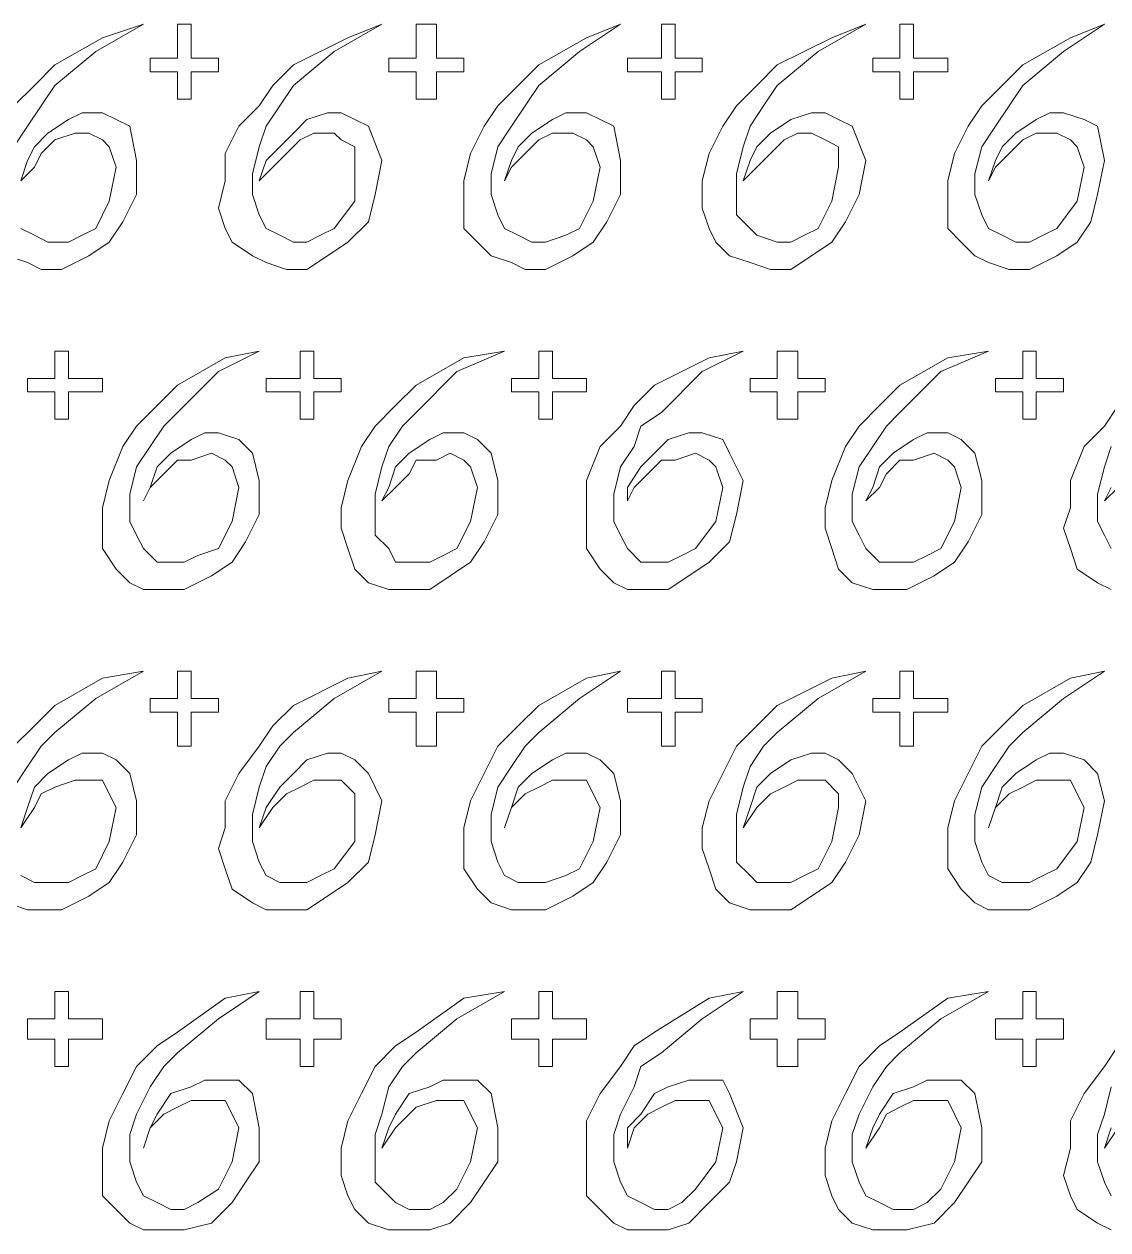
# Model space of a CAD drawing. Extents: x -66030 to 95157, y -13132 to 45879.
# Drawn here: x -2973 to -2352, y 25189 to 25880 of the extents above; entities that cross this region are included whole.
import ezdxf

# ---------------------------------------------------------------- set-up
doc = ezdxf.new("R2010")
doc.units = 0
doc.header["$LTSCALE"] = 100
doc.header["$MEASUREMENT"] = 0
doc.layers.get('0').update_dxf_attribs({"linetype": 'CONTINUOUS'})

msp = doc.modelspace()

# ---------------------------------------------------------------- linework, layer by layer
at = {"lineweight": 0}
for points in [[(-2978.89, 25809.6), (-2971.08, 25821.31), (-2963.27, 25833.03), (-2955.46, 25844.75), (-2932.02, 25864.28), (-2904.68, 25879.9), (-2928.11, 25872.09), (-2955.46, 25856.47), (-2967.17, 25844.75), (-2978.89, 25833.03)], [(-2982.8, 25747.1), (-2971.08, 25743.19), (-2963.27, 25739.29), (-2951.55, 25739.29), (-2935.93, 25747.1), (-2924.21, 25754.91), (-2916.4, 25766.63), (-2908.58, 25782.25), (-2908.58, 25801.78), (-2912.49, 25821.31), (-2920.3, 25825.22), (-2928.11, 25829.13), (-2939.83, 25829.13), (-2947.64, 25825.22), (-2959.36, 25817.41), (-2967.17, 25809.6), (-2971.08, 25801.78), (-2974.99, 25790.07)], [(-2974.99, 25790.07), (-2967.17, 25797.88), (-2963.27, 25805.69), (-2955.46, 25813.5), (-2943.74, 25817.41), (-2935.93, 25817.41), (-2928.11, 25813.5), (-2924.21, 25809.6), (-2920.3, 25797.88), (-2924.21, 25778.35), (-2932.02, 25762.72), (-2939.83, 25758.82), (-2947.64, 25754.91), (-2959.36, 25754.91), (-2967.17, 25758.82), (-2974.99, 25762.72)], [(-2346.13, 25661.17), (-2353.94, 25649.45), (-2365.66, 25637.73), (-2373.47, 25618.2), (-2373.47, 25602.58), (-2377.37, 25590.86), (-2373.47, 25579.14), (-2369.56, 25567.43), (-2357.84, 25559.61), (-2350.03, 25555.71)], [(-2350.03, 25579.14), (-2353.94, 25586.96), (-2357.84, 25594.77), (-2357.84, 25610.39), (-2353.94, 25626.02), (-2350.03, 25637.73)], [(-2350.03, 25614.3), (-2353.94, 25606.49), (-2353.94, 25606.49), (-2346.13, 25614.3)], [(-2978.89, 25442.43), (-2971.08, 25454.15), (-2963.27, 25465.87), (-2955.46, 25473.68), (-2932.02, 25493.21), (-2904.68, 25508.84), (-2928.11, 25504.93), (-2955.46, 25489.31), (-2967.17, 25477.59), (-2978.89, 25465.87)], [(-2982.8, 25376.03), (-2971.08, 25372.13), (-2963.27, 25372.13), (-2951.55, 25372.13), (-2935.93, 25379.94), (-2924.21, 25387.75), (-2916.4, 25399.47), (-2908.58, 25415.09), (-2908.58, 25434.62), (-2912.49, 25450.25), (-2920.3, 25458.06), (-2928.11, 25461.96), (-2939.83, 25461.96), (-2947.64, 25458.06), (-2959.36, 25450.25), (-2967.17, 25442.43), (-2971.08, 25430.72), (-2974.99, 25419)], [(-2974.99, 25419), (-2967.17, 25430.72), (-2963.27, 25438.53), (-2955.46, 25442.43), (-2943.74, 25446.34), (-2935.93, 25446.34), (-2928.11, 25446.34), (-2924.21, 25438.53), (-2920.3, 25430.72), (-2924.21, 25411.19), (-2932.02, 25395.56), (-2939.83, 25391.66), (-2947.64, 25387.75), (-2959.36, 25387.75), (-2967.17, 25387.75), (-2974.99, 25391.66)], [(-2346.13, 25294.01), (-2353.94, 25282.29), (-2365.66, 25266.67), (-2373.47, 25251.04), (-2373.47, 25235.42), (-2377.37, 25219.79), (-2373.47, 25208.08), (-2369.56, 25200.26), (-2357.84, 25192.45), (-2350.03, 25188.55)], [(-2350.03, 25208.08), (-2353.94, 25215.89), (-2357.84, 25227.61), (-2357.84, 25243.23), (-2353.94, 25254.95), (-2350.03, 25270.57)], [(-2350.03, 25247.14), (-2353.94, 25235.42), (-2353.94, 25235.42), (-2346.13, 25247.14)]]:
    msp.add_lwpolyline(points, dxfattribs=at)
for points in [[(-2900.77, 25860.37), (-2892.96, 25860.37), (-2885.15, 25860.37), (-2885.15, 25872.09), (-2885.15, 25879.9), (-2881.24, 25879.9), (-2877.34, 25879.9), (-2877.34, 25872.09), (-2877.34, 25860.37), (-2869.53, 25860.37), (-2861.71, 25860.37), (-2861.71, 25856.47), (-2861.71, 25852.56), (-2869.53, 25852.56), (-2877.34, 25852.56), (-2877.34, 25844.75), (-2877.34, 25836.94), (-2881.24, 25836.94), (-2885.15, 25836.94), (-2885.15, 25844.75), (-2885.15, 25852.56), (-2892.96, 25852.56), (-2900.77, 25852.56), (-2900.77, 25856.47), (-2900.77, 25860.37)], [(-2838.28, 25790.07), (-2830.47, 25797.88), (-2822.65, 25805.69), (-2814.84, 25813.5), (-2807.03, 25817.41), (-2795.31, 25817.41), (-2791.41, 25813.5), (-2783.59, 25809.6), (-2783.59, 25797.88), (-2783.59, 25778.35), (-2795.31, 25762.72), (-2803.12, 25758.82), (-2810.94, 25754.91), (-2818.75, 25754.91), (-2826.56, 25758.82), (-2834.37, 25762.72), (-2838.28, 25770.54), (-2842.18, 25782.25), (-2842.18, 25793.97), (-2838.28, 25809.6), (-2834.37, 25821.31), (-2826.56, 25833.03), (-2818.75, 25844.75), (-2795.31, 25864.28), (-2767.97, 25879.9), (-2787.5, 25872.09), (-2818.75, 25856.47), (-2830.47, 25844.75), (-2838.28, 25833.03), (-2850, 25821.31), (-2857.81, 25805.69), (-2857.81, 25790.07), (-2861.71, 25774.44), (-2857.81, 25762.72), (-2853.9, 25754.91), (-2842.18, 25747.1), (-2834.37, 25743.19), (-2822.65, 25739.29), (-2810.94, 25739.29), (-2799.22, 25747.1), (-2787.5, 25754.91), (-2775.78, 25766.63), (-2771.88, 25782.25), (-2767.97, 25801.78), (-2775.78, 25821.31), (-2783.59, 25825.22), (-2791.41, 25829.13), (-2799.22, 25829.13), (-2810.94, 25825.22), (-2818.75, 25817.41), (-2826.56, 25809.6), (-2834.37, 25801.78), (-2838.28, 25790.07)], [(-2764.06, 25860.37), (-2756.25, 25860.37), (-2748.44, 25860.37), (-2748.44, 25872.09), (-2748.44, 25879.9), (-2744.53, 25879.9), (-2736.72, 25879.9), (-2736.72, 25872.09), (-2736.72, 25860.37), (-2728.91, 25860.37), (-2721.1, 25860.37), (-2721.1, 25856.47), (-2721.1, 25852.56), (-2728.91, 25852.56), (-2736.72, 25852.56), (-2736.72, 25844.75), (-2736.72, 25836.94), (-2744.53, 25836.94), (-2748.44, 25836.94), (-2748.44, 25844.75), (-2748.44, 25852.56), (-2756.25, 25852.56), (-2764.06, 25852.56), (-2764.06, 25856.47), (-2764.06, 25860.37)], [(-2697.66, 25790.07), (-2693.76, 25797.88), (-2685.94, 25805.69), (-2678.13, 25813.5), (-2670.32, 25817.41), (-2658.6, 25817.41), (-2650.79, 25813.5), (-2646.88, 25809.6), (-2642.98, 25797.88), (-2646.88, 25778.35), (-2654.7, 25762.72), (-2662.51, 25758.82), (-2674.23, 25754.91), (-2682.04, 25754.91), (-2689.85, 25758.82), (-2697.66, 25762.72), (-2701.57, 25770.54), (-2705.47, 25782.25), (-2705.47, 25793.97), (-2701.57, 25809.6), (-2693.76, 25821.31), (-2685.94, 25833.03), (-2678.13, 25844.75), (-2654.7, 25864.28), (-2631.26, 25879.9), (-2650.79, 25872.09), (-2678.13, 25856.47), (-2689.85, 25844.75), (-2701.57, 25833.03), (-2709.38, 25821.31), (-2717.19, 25805.69), (-2721.1, 25790.07), (-2721.1, 25774.44), (-2721.1, 25762.72), (-2713.29, 25754.91), (-2705.47, 25747.1), (-2693.76, 25743.19), (-2685.94, 25739.29), (-2674.23, 25739.29), (-2658.6, 25747.1), (-2646.88, 25754.91), (-2639.07, 25766.63), (-2631.26, 25782.25), (-2631.26, 25801.78), (-2635.17, 25821.31), (-2642.98, 25825.22), (-2650.79, 25829.13), (-2662.51, 25829.13), (-2670.32, 25825.22), (-2682.04, 25817.41), (-2689.85, 25809.6), (-2693.76, 25801.78), (-2697.66, 25790.07)], [(-2627.36, 25860.37), (-2615.64, 25860.37), (-2607.83, 25860.37), (-2607.83, 25872.09), (-2607.83, 25879.9), (-2603.92, 25879.9), (-2600.01, 25879.9), (-2600.01, 25872.09), (-2600.01, 25860.37), (-2592.2, 25860.37), (-2584.39, 25860.37), (-2584.39, 25856.47), (-2584.39, 25852.56), (-2592.2, 25852.56), (-2600.01, 25852.56), (-2600.01, 25844.75), (-2600.01, 25836.94), (-2603.92, 25836.94), (-2607.83, 25836.94), (-2607.83, 25844.75), (-2607.83, 25852.56), (-2615.64, 25852.56), (-2627.36, 25852.56), (-2627.36, 25856.47), (-2627.36, 25860.37)], [(-2560.95, 25790.07), (-2553.14, 25797.88), (-2545.33, 25805.69), (-2537.52, 25813.5), (-2529.71, 25817.41), (-2521.89, 25817.41), (-2514.08, 25813.5), (-2506.27, 25809.6), (-2506.27, 25797.88), (-2510.18, 25778.35), (-2517.99, 25762.72), (-2525.8, 25758.82), (-2533.61, 25754.91), (-2541.42, 25754.91), (-2553.14, 25758.82), (-2557.05, 25762.72), (-2564.86, 25770.54), (-2564.86, 25782.25), (-2564.86, 25793.97), (-2560.95, 25809.6), (-2557.05, 25821.31), (-2549.24, 25833.03), (-2541.42, 25844.75), (-2517.99, 25864.28), (-2490.65, 25879.9), (-2510.18, 25872.09), (-2541.42, 25856.47), (-2553.14, 25844.75), (-2564.86, 25833.03), (-2572.67, 25821.31), (-2580.48, 25805.69), (-2584.39, 25790.07), (-2584.39, 25774.44), (-2580.48, 25762.72), (-2576.58, 25754.91), (-2568.77, 25747.1), (-2557.05, 25743.19), (-2545.33, 25739.29), (-2533.61, 25739.29), (-2521.89, 25747.1), (-2510.18, 25754.91), (-2502.36, 25766.63), (-2494.55, 25782.25), (-2490.65, 25801.78), (-2498.46, 25821.31), (-2506.27, 25825.22), (-2514.08, 25829.13), (-2521.89, 25829.13), (-2533.61, 25825.22), (-2545.33, 25817.41), (-2553.14, 25809.6), (-2557.05, 25801.78), (-2560.95, 25790.07)], [(-2486.74, 25860.37), (-2478.93, 25860.37), (-2471.12, 25860.37), (-2471.12, 25872.09), (-2471.12, 25879.9), (-2467.21, 25879.9), (-2463.3, 25879.9), (-2463.3, 25872.09), (-2463.3, 25860.37), (-2451.59, 25860.37), (-2443.77, 25860.37), (-2443.77, 25856.47), (-2443.77, 25852.56), (-2451.59, 25852.56), (-2463.3, 25852.56), (-2463.3, 25844.75), (-2463.3, 25836.94), (-2467.21, 25836.94), (-2471.12, 25836.94), (-2471.12, 25844.75), (-2471.12, 25852.56), (-2478.93, 25852.56), (-2486.74, 25852.56), (-2486.74, 25856.47), (-2486.74, 25860.37)], [(-2420.34, 25790.07), (-2416.43, 25797.88), (-2408.62, 25805.69), (-2400.81, 25813.5), (-2393, 25817.41), (-2381.28, 25817.41), (-2373.47, 25813.5), (-2369.56, 25809.6), (-2365.66, 25797.88), (-2369.56, 25778.35), (-2381.28, 25762.72), (-2389.09, 25758.82), (-2396.9, 25754.91), (-2404.71, 25754.91), (-2412.53, 25758.82), (-2420.34, 25762.72), (-2424.24, 25770.54), (-2428.15, 25782.25), (-2428.15, 25793.97), (-2424.24, 25809.6), (-2416.43, 25821.31), (-2408.62, 25833.03), (-2400.81, 25844.75), (-2377.37, 25864.28), (-2353.94, 25879.9), (-2373.47, 25872.09), (-2400.81, 25856.47), (-2412.53, 25844.75), (-2424.24, 25833.03), (-2432.06, 25821.31), (-2439.87, 25805.69), (-2443.77, 25790.07), (-2443.77, 25774.44), (-2443.77, 25762.72), (-2435.96, 25754.91), (-2428.15, 25747.1), (-2420.34, 25743.19), (-2408.62, 25739.29), (-2396.9, 25739.29), (-2381.28, 25747.1), (-2369.56, 25754.91), (-2361.75, 25766.63), (-2357.84, 25782.25), (-2353.94, 25801.78), (-2357.84, 25821.31), (-2365.66, 25825.22), (-2377.37, 25829.13), (-2385.19, 25829.13), (-2393, 25825.22), (-2404.71, 25817.41), (-2412.53, 25809.6), (-2416.43, 25801.78), (-2420.34, 25790.07)], [(-2971.08, 25676.79), (-2963.27, 25676.79), (-2955.46, 25676.79), (-2955.46, 25684.6), (-2955.46, 25692.42), (-2951.55, 25692.42), (-2947.64, 25692.42), (-2947.64, 25684.6), (-2947.64, 25676.79), (-2935.93, 25676.79), (-2928.11, 25676.79), (-2928.11, 25672.89), (-2928.11, 25668.98), (-2935.93, 25668.98), (-2947.64, 25668.98), (-2947.64, 25661.17), (-2947.64, 25653.36), (-2951.55, 25653.36), (-2955.46, 25653.36), (-2955.46, 25661.17), (-2955.46, 25668.98), (-2963.27, 25668.98), (-2971.08, 25668.98), (-2971.08, 25672.89), (-2971.08, 25676.79)], [(-2904.68, 25606.49), (-2900.77, 25614.3), (-2892.96, 25622.11), (-2885.15, 25629.92), (-2877.34, 25629.92), (-2865.62, 25633.83), (-2857.81, 25629.92), (-2853.9, 25626.02), (-2850, 25614.3), (-2853.9, 25594.77), (-2861.71, 25579.14), (-2873.43, 25575.24), (-2881.24, 25571.33), (-2889.05, 25571.33), (-2896.87, 25571.33), (-2904.68, 25579.14), (-2908.58, 25586.96), (-2912.49, 25594.77), (-2912.49, 25610.39), (-2908.58, 25626.02), (-2900.77, 25637.73), (-2892.96, 25649.45), (-2885.15, 25657.26), (-2861.71, 25680.7), (-2838.28, 25692.42), (-2857.81, 25688.51), (-2885.15, 25672.89), (-2896.87, 25661.17), (-2908.58, 25649.45), (-2916.4, 25637.73), (-2924.21, 25618.2), (-2928.11, 25602.58), (-2928.11, 25590.86), (-2928.11, 25579.14), (-2920.3, 25567.43), (-2912.49, 25559.61), (-2904.68, 25555.71), (-2892.96, 25555.71), (-2881.24, 25555.71), (-2865.62, 25563.52), (-2853.9, 25571.33), (-2846.09, 25583.05), (-2838.28, 25598.67), (-2838.28, 25618.2), (-2842.18, 25633.83), (-2850, 25641.64), (-2861.71, 25645.55), (-2869.53, 25645.55), (-2877.34, 25641.64), (-2889.05, 25633.83), (-2896.87, 25626.02), (-2900.77, 25614.3), (-2904.68, 25606.49)], [(-2834.37, 25676.79), (-2826.56, 25676.79), (-2814.84, 25676.79), (-2814.84, 25684.6), (-2814.84, 25692.42), (-2810.94, 25692.42), (-2807.03, 25692.42), (-2807.03, 25684.6), (-2807.03, 25676.79), (-2799.22, 25676.79), (-2791.41, 25676.79), (-2791.41, 25672.89), (-2791.41, 25668.98), (-2799.22, 25668.98), (-2807.03, 25668.98), (-2807.03, 25661.17), (-2807.03, 25653.36), (-2810.94, 25653.36), (-2814.84, 25653.36), (-2814.84, 25661.17), (-2814.84, 25668.98), (-2826.56, 25668.98), (-2834.37, 25668.98), (-2834.37, 25672.89), (-2834.37, 25676.79)], [(-2767.97, 25606.49), (-2760.16, 25614.3), (-2752.35, 25622.11), (-2748.44, 25629.92), (-2736.72, 25629.92), (-2728.91, 25633.83), (-2721.1, 25629.92), (-2717.19, 25626.02), (-2713.29, 25614.3), (-2717.19, 25594.77), (-2725, 25579.14), (-2732.82, 25575.24), (-2740.63, 25571.33), (-2752.35, 25571.33), (-2760.16, 25571.33), (-2764.06, 25579.14), (-2771.88, 25586.96), (-2771.88, 25594.77), (-2771.88, 25610.39), (-2767.97, 25626.02), (-2764.06, 25637.73), (-2756.25, 25649.45), (-2748.44, 25657.26), (-2725, 25680.7), (-2697.66, 25692.42), (-2721.1, 25688.51), (-2748.44, 25672.89), (-2760.16, 25661.17), (-2771.88, 25649.45), (-2779.69, 25637.73), (-2787.5, 25618.2), (-2791.41, 25602.58), (-2791.41, 25590.86), (-2787.5, 25579.14), (-2783.59, 25567.43), (-2775.78, 25559.61), (-2764.06, 25555.71), (-2752.35, 25555.71), (-2740.63, 25555.71), (-2728.91, 25563.52), (-2717.19, 25571.33), (-2709.38, 25583.05), (-2701.57, 25598.67), (-2701.57, 25618.2), (-2705.47, 25633.83), (-2713.29, 25641.64), (-2721.1, 25645.55), (-2732.82, 25645.55), (-2740.63, 25641.64), (-2752.35, 25633.83), (-2760.16, 25626.02), (-2764.06, 25614.3), (-2767.97, 25606.49)], [(-2693.76, 25676.79), (-2685.94, 25676.79), (-2678.13, 25676.79), (-2678.13, 25684.6), (-2678.13, 25692.42), (-2674.23, 25692.42), (-2670.32, 25692.42), (-2670.32, 25684.6), (-2670.32, 25676.79), (-2662.51, 25676.79), (-2650.79, 25676.79), (-2650.79, 25672.89), (-2650.79, 25668.98), (-2662.51, 25668.98), (-2670.32, 25668.98), (-2670.32, 25661.17), (-2670.32, 25653.36), (-2674.23, 25653.36), (-2678.13, 25653.36), (-2678.13, 25661.17), (-2678.13, 25668.98), (-2685.94, 25668.98), (-2693.76, 25668.98), (-2693.76, 25672.89), (-2693.76, 25676.79)], [(-2627.36, 25606.49), (-2623.45, 25614.3), (-2615.64, 25622.11), (-2607.83, 25629.92), (-2600.01, 25629.92), (-2588.3, 25633.83), (-2580.48, 25629.92), (-2576.58, 25626.02), (-2572.67, 25614.3), (-2576.58, 25594.77), (-2588.3, 25579.14), (-2596.11, 25575.24), (-2603.92, 25571.33), (-2611.73, 25571.33), (-2619.54, 25571.33), (-2627.36, 25579.14), (-2631.26, 25586.96), (-2635.17, 25594.77), (-2635.17, 25610.39), (-2631.26, 25626.02), (-2623.45, 25637.73), (-2619.54, 25649.45), (-2607.83, 25657.26), (-2584.39, 25680.7), (-2560.95, 25692.42), (-2580.48, 25688.51), (-2611.73, 25672.89), (-2623.45, 25661.17), (-2631.26, 25649.45), (-2642.98, 25637.73), (-2650.79, 25618.2), (-2650.79, 25602.58), (-2650.79, 25590.86), (-2650.79, 25579.14), (-2642.98, 25567.43), (-2635.17, 25559.61), (-2627.36, 25555.71), (-2615.64, 25555.71), (-2603.92, 25555.71), (-2592.2, 25563.52), (-2580.48, 25571.33), (-2568.77, 25583.05), (-2564.86, 25598.67), (-2560.95, 25618.2), (-2568.77, 25633.83), (-2572.67, 25641.64), (-2584.39, 25645.55), (-2592.2, 25645.55), (-2603.92, 25641.64), (-2611.73, 25633.83), (-2619.54, 25626.02), (-2627.36, 25614.3), (-2627.36, 25606.49)], [(-2557.05, 25676.79), (-2549.24, 25676.79), (-2541.42, 25676.79), (-2541.42, 25684.6), (-2541.42, 25692.42), (-2533.61, 25692.42), (-2529.71, 25692.42), (-2529.71, 25684.6), (-2529.71, 25676.79), (-2521.89, 25676.79), (-2514.08, 25676.79), (-2514.08, 25672.89), (-2514.08, 25668.98), (-2521.89, 25668.98), (-2529.71, 25668.98), (-2529.71, 25661.17), (-2529.71, 25653.36), (-2533.61, 25653.36), (-2541.42, 25653.36), (-2541.42, 25661.17), (-2541.42, 25668.98), (-2549.24, 25668.98), (-2557.05, 25668.98), (-2557.05, 25672.89), (-2557.05, 25676.79)], [(-2490.65, 25606.49), (-2482.83, 25614.3), (-2478.93, 25622.11), (-2471.12, 25629.92), (-2463.3, 25629.92), (-2451.59, 25633.83), (-2443.77, 25629.92), (-2439.87, 25626.02), (-2435.96, 25614.3), (-2439.87, 25594.77), (-2447.68, 25579.14), (-2455.49, 25575.24), (-2463.3, 25571.33), (-2475.02, 25571.33), (-2482.83, 25571.33), (-2490.65, 25579.14), (-2494.55, 25586.96), (-2498.46, 25594.77), (-2498.46, 25610.39), (-2494.55, 25626.02), (-2486.74, 25637.73), (-2478.93, 25649.45), (-2471.12, 25657.26), (-2447.68, 25680.7), (-2420.34, 25692.42), (-2443.77, 25688.51), (-2471.12, 25672.89), (-2482.83, 25661.17), (-2494.55, 25649.45), (-2502.36, 25637.73), (-2510.18, 25618.2), (-2514.08, 25602.58), (-2514.08, 25590.86), (-2510.18, 25579.14), (-2506.27, 25567.43), (-2498.46, 25559.61), (-2486.74, 25555.71), (-2478.93, 25555.71), (-2467.21, 25555.71), (-2451.59, 25563.52), (-2439.87, 25571.33), (-2432.06, 25583.05), (-2424.24, 25598.67), (-2424.24, 25618.2), (-2428.15, 25633.83), (-2435.96, 25641.64), (-2443.77, 25645.55), (-2455.49, 25645.55), (-2463.3, 25641.64), (-2475.02, 25633.83), (-2482.83, 25626.02), (-2486.74, 25614.3), (-2490.65, 25606.49)], [(-2416.43, 25676.79), (-2408.62, 25676.79), (-2400.81, 25676.79), (-2400.81, 25684.6), (-2400.81, 25692.42), (-2396.9, 25692.42), (-2393, 25692.42), (-2393, 25684.6), (-2393, 25676.79), (-2385.19, 25676.79), (-2377.37, 25676.79), (-2377.37, 25672.89), (-2377.37, 25668.98), (-2385.19, 25668.98), (-2393, 25668.98), (-2393, 25661.17), (-2393, 25653.36), (-2396.9, 25653.36), (-2400.81, 25653.36), (-2400.81, 25661.17), (-2400.81, 25668.98), (-2408.62, 25668.98), (-2416.43, 25668.98), (-2416.43, 25672.89), (-2416.43, 25676.79)], [(-2900.77, 25493.21), (-2892.96, 25493.21), (-2885.15, 25493.21), (-2885.15, 25501.02), (-2885.15, 25508.84), (-2881.24, 25508.84), (-2877.34, 25508.84), (-2877.34, 25501.02), (-2877.34, 25493.21), (-2869.53, 25493.21), (-2861.71, 25493.21), (-2861.71, 25489.31), (-2861.71, 25485.4), (-2869.53, 25485.4), (-2877.34, 25485.4), (-2877.34, 25477.59), (-2877.34, 25465.87), (-2881.24, 25465.87), (-2885.15, 25465.87), (-2885.15, 25477.59), (-2885.15, 25485.4), (-2892.96, 25485.4), (-2900.77, 25485.4), (-2900.77, 25489.31), (-2900.77, 25493.21)], [(-2838.28, 25419), (-2830.47, 25430.72), (-2822.65, 25438.53), (-2814.84, 25442.43), (-2807.03, 25446.34), (-2795.31, 25446.34), (-2791.41, 25446.34), (-2783.59, 25438.53), (-2783.59, 25430.72), (-2783.59, 25411.19), (-2795.31, 25395.56), (-2803.12, 25391.66), (-2810.94, 25387.75), (-2818.75, 25387.75), (-2826.56, 25387.75), (-2834.37, 25391.66), (-2838.28, 25399.47), (-2842.18, 25411.19), (-2842.18, 25426.81), (-2838.28, 25442.43), (-2834.37, 25454.15), (-2826.56, 25465.87), (-2818.75, 25473.68), (-2795.31, 25493.21), (-2767.97, 25508.84), (-2787.5, 25504.93), (-2818.75, 25489.31), (-2830.47, 25477.59), (-2838.28, 25465.87), (-2850, 25450.25), (-2857.81, 25434.62), (-2857.81, 25419), (-2861.71, 25407.28), (-2857.81, 25395.56), (-2853.9, 25383.85), (-2842.18, 25376.03), (-2834.37, 25372.13), (-2822.65, 25372.13), (-2810.94, 25372.13), (-2799.22, 25379.94), (-2787.5, 25387.75), (-2775.78, 25399.47), (-2771.88, 25415.09), (-2767.97, 25434.62), (-2775.78, 25450.25), (-2783.59, 25458.06), (-2791.41, 25461.96), (-2799.22, 25461.96), (-2810.94, 25458.06), (-2818.75, 25450.25), (-2826.56, 25442.43), (-2834.37, 25430.72), (-2838.28, 25419)], [(-2764.06, 25493.21), (-2756.25, 25493.21), (-2748.44, 25493.21), (-2748.44, 25501.02), (-2748.44, 25508.84), (-2744.53, 25508.84), (-2736.72, 25508.84), (-2736.72, 25501.02), (-2736.72, 25493.21), (-2728.91, 25493.21), (-2721.1, 25493.21), (-2721.1, 25489.31), (-2721.1, 25485.4), (-2728.91, 25485.4), (-2736.72, 25485.4), (-2736.72, 25477.59), (-2736.72, 25465.87), (-2744.53, 25465.87), (-2748.44, 25465.87), (-2748.44, 25477.59), (-2748.44, 25485.4), (-2756.25, 25485.4), (-2764.06, 25485.4), (-2764.06, 25489.31), (-2764.06, 25493.21)], [(-2697.66, 25419), (-2693.76, 25430.72), (-2685.94, 25438.53), (-2678.13, 25442.43), (-2670.32, 25446.34), (-2658.6, 25446.34), (-2650.79, 25446.34), (-2646.88, 25438.53), (-2642.98, 25430.72), (-2646.88, 25411.19), (-2654.7, 25395.56), (-2662.51, 25391.66), (-2674.23, 25387.75), (-2682.04, 25387.75), (-2689.85, 25387.75), (-2697.66, 25391.66), (-2701.57, 25399.47), (-2705.47, 25411.19), (-2705.47, 25426.81), (-2701.57, 25442.43), (-2693.76, 25454.15), (-2685.94, 25465.87), (-2678.13, 25473.68), (-2654.7, 25493.21), (-2631.26, 25508.84), (-2650.79, 25504.93), (-2678.13, 25489.31), (-2689.85, 25477.59), (-2701.57, 25465.87), (-2709.38, 25450.25), (-2717.19, 25434.62), (-2721.1, 25419), (-2721.1, 25407.28), (-2721.1, 25395.56), (-2713.29, 25383.85), (-2705.47, 25376.03), (-2693.76, 25372.13), (-2685.94, 25372.13), (-2674.23, 25372.13), (-2658.6, 25379.94), (-2646.88, 25387.75), (-2639.07, 25399.47), (-2631.26, 25415.09), (-2631.26, 25434.62), (-2635.17, 25450.25), (-2642.98, 25458.06), (-2650.79, 25461.96), (-2662.51, 25461.96), (-2670.32, 25458.06), (-2682.04, 25450.25), (-2689.85, 25442.43), (-2693.76, 25430.72), (-2697.66, 25419)], [(-2627.36, 25493.21), (-2615.64, 25493.21), (-2607.83, 25493.21), (-2607.83, 25501.02), (-2607.83, 25508.84), (-2603.92, 25508.84), (-2600.01, 25508.84), (-2600.01, 25501.02), (-2600.01, 25493.21), (-2592.2, 25493.21), (-2584.39, 25493.21), (-2584.39, 25489.31), (-2584.39, 25485.4), (-2592.2, 25485.4), (-2600.01, 25485.4), (-2600.01, 25477.59), (-2600.01, 25465.87), (-2603.92, 25465.87), (-2607.83, 25465.87), (-2607.83, 25477.59), (-2607.83, 25485.4), (-2615.64, 25485.4), (-2627.36, 25485.4), (-2627.36, 25489.31), (-2627.36, 25493.21)], [(-2560.95, 25419), (-2553.14, 25430.72), (-2545.33, 25438.53), (-2537.52, 25442.43), (-2529.71, 25446.34), (-2521.89, 25446.34), (-2514.08, 25446.34), (-2506.27, 25438.53), (-2506.27, 25430.72), (-2510.18, 25411.19), (-2517.99, 25395.56), (-2525.8, 25391.66), (-2533.61, 25387.75), (-2541.42, 25387.75), (-2553.14, 25387.75), (-2557.05, 25391.66), (-2564.86, 25399.47), (-2564.86, 25411.19), (-2564.86, 25426.81), (-2560.95, 25442.43), (-2557.05, 25454.15), (-2549.24, 25465.87), (-2541.42, 25473.68), (-2517.99, 25493.21), (-2490.65, 25508.84), (-2510.18, 25504.93), (-2541.42, 25489.31), (-2553.14, 25477.59), (-2564.86, 25465.87), (-2572.67, 25450.25), (-2580.48, 25434.62), (-2584.39, 25419), (-2584.39, 25407.28), (-2580.48, 25395.56), (-2576.58, 25383.85), (-2568.77, 25376.03), (-2557.05, 25372.13), (-2545.33, 25372.13), (-2533.61, 25372.13), (-2521.89, 25379.94), (-2510.18, 25387.75), (-2502.36, 25399.47), (-2494.55, 25415.09), (-2490.65, 25434.62), (-2498.46, 25450.25), (-2506.27, 25458.06), (-2514.08, 25461.96), (-2521.89, 25461.96), (-2533.61, 25458.06), (-2545.33, 25450.25), (-2553.14, 25442.43), (-2557.05, 25430.72), (-2560.95, 25419)], [(-2486.74, 25493.21), (-2478.93, 25493.21), (-2471.12, 25493.21), (-2471.12, 25501.02), (-2471.12, 25508.84), (-2467.21, 25508.84), (-2463.3, 25508.84), (-2463.3, 25501.02), (-2463.3, 25493.21), (-2451.59, 25493.21), (-2443.77, 25493.21), (-2443.77, 25489.31), (-2443.77, 25485.4), (-2451.59, 25485.4), (-2463.3, 25485.4), (-2463.3, 25477.59), (-2463.3, 25465.87), (-2467.21, 25465.87), (-2471.12, 25465.87), (-2471.12, 25477.59), (-2471.12, 25485.4), (-2478.93, 25485.4), (-2486.74, 25485.4), (-2486.74, 25489.31), (-2486.74, 25493.21)], [(-2420.34, 25419), (-2416.43, 25430.72), (-2408.62, 25438.53), (-2400.81, 25442.43), (-2393, 25446.34), (-2381.28, 25446.34), (-2373.47, 25446.34), (-2369.56, 25438.53), (-2365.66, 25430.72), (-2369.56, 25411.19), (-2381.28, 25395.56), (-2389.09, 25391.66), (-2396.9, 25387.75), (-2404.71, 25387.75), (-2412.53, 25387.75), (-2420.34, 25391.66), (-2424.24, 25399.47), (-2428.15, 25411.19), (-2428.15, 25426.81), (-2424.24, 25442.43), (-2416.43, 25454.15), (-2408.62, 25465.87), (-2400.81, 25473.68), (-2377.37, 25493.21), (-2353.94, 25508.84), (-2373.47, 25504.93), (-2400.81, 25489.31), (-2412.53, 25477.59), (-2424.24, 25465.87), (-2432.06, 25450.25), (-2439.87, 25434.62), (-2443.77, 25419), (-2443.77, 25407.28), (-2443.77, 25395.56), (-2435.96, 25383.85), (-2428.15, 25376.03), (-2420.34, 25372.13), (-2408.62, 25372.13), (-2396.9, 25372.13), (-2381.28, 25379.94), (-2369.56, 25387.75), (-2361.75, 25399.47), (-2357.84, 25415.09), (-2353.94, 25434.62), (-2357.84, 25450.25), (-2365.66, 25458.06), (-2377.37, 25461.96), (-2385.19, 25461.96), (-2393, 25458.06), (-2404.71, 25450.25), (-2412.53, 25442.43), (-2416.43, 25430.72), (-2420.34, 25419)], [(-2971.08, 25309.63), (-2963.27, 25309.63), (-2955.46, 25309.63), (-2955.46, 25317.44), (-2955.46, 25325.26), (-2951.55, 25325.26), (-2947.64, 25325.26), (-2947.64, 25317.44), (-2947.64, 25309.63), (-2935.93, 25309.63), (-2928.11, 25309.63), (-2928.11, 25305.73), (-2928.11, 25297.91), (-2935.93, 25297.91), (-2947.64, 25297.91), (-2947.64, 25290.1), (-2947.64, 25282.29), (-2951.55, 25282.29), (-2955.46, 25282.29), (-2955.46, 25290.1), (-2955.46, 25297.91), (-2963.27, 25297.91), (-2971.08, 25297.91), (-2971.08, 25305.73), (-2971.08, 25309.63)], [(-2904.68, 25235.42), (-2900.77, 25247.14), (-2892.96, 25254.95), (-2885.15, 25258.85), (-2877.34, 25262.76), (-2865.62, 25262.76), (-2857.81, 25262.76), (-2853.9, 25254.95), (-2850, 25247.14), (-2853.9, 25227.61), (-2861.71, 25211.98), (-2873.43, 25204.17), (-2881.24, 25200.26), (-2889.05, 25200.26), (-2896.87, 25204.17), (-2904.68, 25208.08), (-2908.58, 25215.89), (-2912.49, 25227.61), (-2912.49, 25243.23), (-2908.58, 25254.95), (-2900.77, 25270.57), (-2892.96, 25282.29), (-2885.15, 25290.1), (-2861.71, 25309.63), (-2838.28, 25325.26), (-2857.81, 25321.35), (-2885.15, 25301.82), (-2896.87, 25294.01), (-2908.58, 25282.29), (-2916.4, 25266.67), (-2924.21, 25251.04), (-2928.11, 25235.42), (-2928.11, 25219.79), (-2928.11, 25208.08), (-2920.3, 25200.26), (-2912.49, 25192.45), (-2904.68, 25188.55), (-2892.96, 25188.55), (-2881.24, 25188.55), (-2865.62, 25192.45), (-2853.9, 25204.17), (-2846.09, 25215.89), (-2838.28, 25227.61), (-2838.28, 25247.14), (-2842.18, 25266.67), (-2850, 25274.48), (-2861.71, 25274.48), (-2869.53, 25274.48), (-2877.34, 25270.57), (-2889.05, 25266.67), (-2896.87, 25254.95), (-2900.77, 25247.14), (-2904.68, 25235.42)], [(-2834.37, 25309.63), (-2826.56, 25309.63), (-2814.84, 25309.63), (-2814.84, 25317.44), (-2814.84, 25325.26), (-2810.94, 25325.26), (-2807.03, 25325.26), (-2807.03, 25317.44), (-2807.03, 25309.63), (-2799.22, 25309.63), (-2791.41, 25309.63), (-2791.41, 25305.73), (-2791.41, 25297.91), (-2799.22, 25297.91), (-2807.03, 25297.91), (-2807.03, 25290.1), (-2807.03, 25282.29), (-2810.94, 25282.29), (-2814.84, 25282.29), (-2814.84, 25290.1), (-2814.84, 25297.91), (-2826.56, 25297.91), (-2834.37, 25297.91), (-2834.37, 25305.73), (-2834.37, 25309.63)], [(-2767.97, 25235.42), (-2760.16, 25247.14), (-2752.35, 25254.95), (-2748.44, 25258.85), (-2736.72, 25262.76), (-2728.91, 25262.76), (-2721.1, 25262.76), (-2717.19, 25254.95), (-2713.29, 25247.14), (-2717.19, 25227.61), (-2725, 25211.98), (-2732.82, 25204.17), (-2740.63, 25200.26), (-2752.35, 25200.26), (-2760.16, 25204.17), (-2764.06, 25208.08), (-2771.88, 25215.89), (-2771.88, 25227.61), (-2771.88, 25243.23), (-2767.97, 25254.95), (-2764.06, 25270.57), (-2756.25, 25282.29), (-2748.44, 25290.1), (-2725, 25309.63), (-2697.66, 25325.26), (-2721.1, 25321.35), (-2748.44, 25301.82), (-2760.16, 25294.01), (-2771.88, 25282.29), (-2779.69, 25266.67), (-2787.5, 25251.04), (-2791.41, 25235.42), (-2791.41, 25219.79), (-2787.5, 25208.08), (-2783.59, 25200.26), (-2775.78, 25192.45), (-2764.06, 25188.55), (-2752.35, 25188.55), (-2740.63, 25188.55), (-2728.91, 25192.45), (-2717.19, 25204.17), (-2709.38, 25215.89), (-2701.57, 25227.61), (-2701.57, 25247.14), (-2705.47, 25266.67), (-2713.29, 25274.48), (-2721.1, 25274.48), (-2732.82, 25274.48), (-2740.63, 25270.57), (-2752.35, 25266.67), (-2760.16, 25254.95), (-2764.06, 25247.14), (-2767.97, 25235.42)], [(-2693.76, 25309.63), (-2685.94, 25309.63), (-2678.13, 25309.63), (-2678.13, 25317.44), (-2678.13, 25325.26), (-2674.23, 25325.26), (-2670.32, 25325.26), (-2670.32, 25317.44), (-2670.32, 25309.63), (-2662.51, 25309.63), (-2650.79, 25309.63), (-2650.79, 25305.73), (-2650.79, 25297.91), (-2662.51, 25297.91), (-2670.32, 25297.91), (-2670.32, 25290.1), (-2670.32, 25282.29), (-2674.23, 25282.29), (-2678.13, 25282.29), (-2678.13, 25290.1), (-2678.13, 25297.91), (-2685.94, 25297.91), (-2693.76, 25297.91), (-2693.76, 25305.73), (-2693.76, 25309.63)], [(-2627.36, 25235.42), (-2623.45, 25247.14), (-2615.64, 25254.95), (-2607.83, 25258.85), (-2600.01, 25262.76), (-2588.3, 25262.76), (-2580.48, 25262.76), (-2576.58, 25254.95), (-2572.67, 25247.14), (-2576.58, 25227.61), (-2588.3, 25211.98), (-2596.11, 25204.17), (-2603.92, 25200.26), (-2611.73, 25200.26), (-2619.54, 25204.17), (-2627.36, 25208.08), (-2631.26, 25215.89), (-2635.17, 25227.61), (-2635.17, 25243.23), (-2631.26, 25254.95), (-2623.45, 25270.57), (-2619.54, 25282.29), (-2607.83, 25290.1), (-2584.39, 25309.63), (-2560.95, 25325.26), (-2580.48, 25321.35), (-2611.73, 25301.82), (-2623.45, 25294.01), (-2631.26, 25282.29), (-2642.98, 25266.67), (-2650.79, 25251.04), (-2650.79, 25235.42), (-2650.79, 25219.79), (-2650.79, 25208.08), (-2642.98, 25200.26), (-2635.17, 25192.45), (-2627.36, 25188.55), (-2615.64, 25188.55), (-2603.92, 25188.55), (-2592.2, 25192.45), (-2580.48, 25204.17), (-2568.77, 25215.89), (-2564.86, 25227.61), (-2560.95, 25247.14), (-2568.77, 25266.67), (-2572.67, 25274.48), (-2584.39, 25274.48), (-2592.2, 25274.48), (-2603.92, 25270.57), (-2611.73, 25266.67), (-2619.54, 25254.95), (-2627.36, 25247.14), (-2627.36, 25235.42)], [(-2557.05, 25309.63), (-2549.24, 25309.63), (-2541.42, 25309.63), (-2541.42, 25317.44), (-2541.42, 25325.26), (-2533.61, 25325.26), (-2529.71, 25325.26), (-2529.71, 25317.44), (-2529.71, 25309.63), (-2521.89, 25309.63), (-2514.08, 25309.63), (-2514.08, 25305.73), (-2514.08, 25297.91), (-2521.89, 25297.91), (-2529.71, 25297.91), (-2529.71, 25290.1), (-2529.71, 25282.29), (-2533.61, 25282.29), (-2541.42, 25282.29), (-2541.42, 25290.1), (-2541.42, 25297.91), (-2549.24, 25297.91), (-2557.05, 25297.91), (-2557.05, 25305.73), (-2557.05, 25309.63)], [(-2490.65, 25235.42), (-2482.83, 25247.14), (-2478.93, 25254.95), (-2471.12, 25258.85), (-2463.3, 25262.76), (-2451.59, 25262.76), (-2443.77, 25262.76), (-2439.87, 25254.95), (-2435.96, 25247.14), (-2439.87, 25227.61), (-2447.68, 25211.98), (-2455.49, 25204.17), (-2463.3, 25200.26), (-2475.02, 25200.26), (-2482.83, 25204.17), (-2490.65, 25208.08), (-2494.55, 25215.89), (-2498.46, 25227.61), (-2498.46, 25243.23), (-2494.55, 25254.95), (-2486.74, 25270.57), (-2478.93, 25282.29), (-2471.12, 25290.1), (-2447.68, 25309.63), (-2420.34, 25325.26), (-2443.77, 25321.35), (-2471.12, 25301.82), (-2482.83, 25294.01), (-2494.55, 25282.29), (-2502.36, 25266.67), (-2510.18, 25251.04), (-2514.08, 25235.42), (-2514.08, 25219.79), (-2510.18, 25208.08), (-2506.27, 25200.26), (-2498.46, 25192.45), (-2486.74, 25188.55), (-2478.93, 25188.55), (-2467.21, 25188.55), (-2451.59, 25192.45), (-2439.87, 25204.17), (-2432.06, 25215.89), (-2424.24, 25227.61), (-2424.24, 25247.14), (-2428.15, 25266.67), (-2435.96, 25274.48), (-2443.77, 25274.48), (-2455.49, 25274.48), (-2463.3, 25270.57), (-2475.02, 25266.67), (-2482.83, 25254.95), (-2486.74, 25247.14), (-2490.65, 25235.42)], [(-2416.43, 25309.63), (-2408.62, 25309.63), (-2400.81, 25309.63), (-2400.81, 25317.44), (-2400.81, 25325.26), (-2396.9, 25325.26), (-2393, 25325.26), (-2393, 25317.44), (-2393, 25309.63), (-2385.19, 25309.63), (-2377.37, 25309.63), (-2377.37, 25305.73), (-2377.37, 25297.91), (-2385.19, 25297.91), (-2393, 25297.91), (-2393, 25290.1), (-2393, 25282.29), (-2396.9, 25282.29), (-2400.81, 25282.29), (-2400.81, 25290.1), (-2400.81, 25297.91), (-2408.62, 25297.91), (-2416.43, 25297.91), (-2416.43, 25305.73), (-2416.43, 25309.63)]]:
    msp.add_lwpolyline(points, close=True, dxfattribs=at)

doc.saveas('drawing.dxf')
